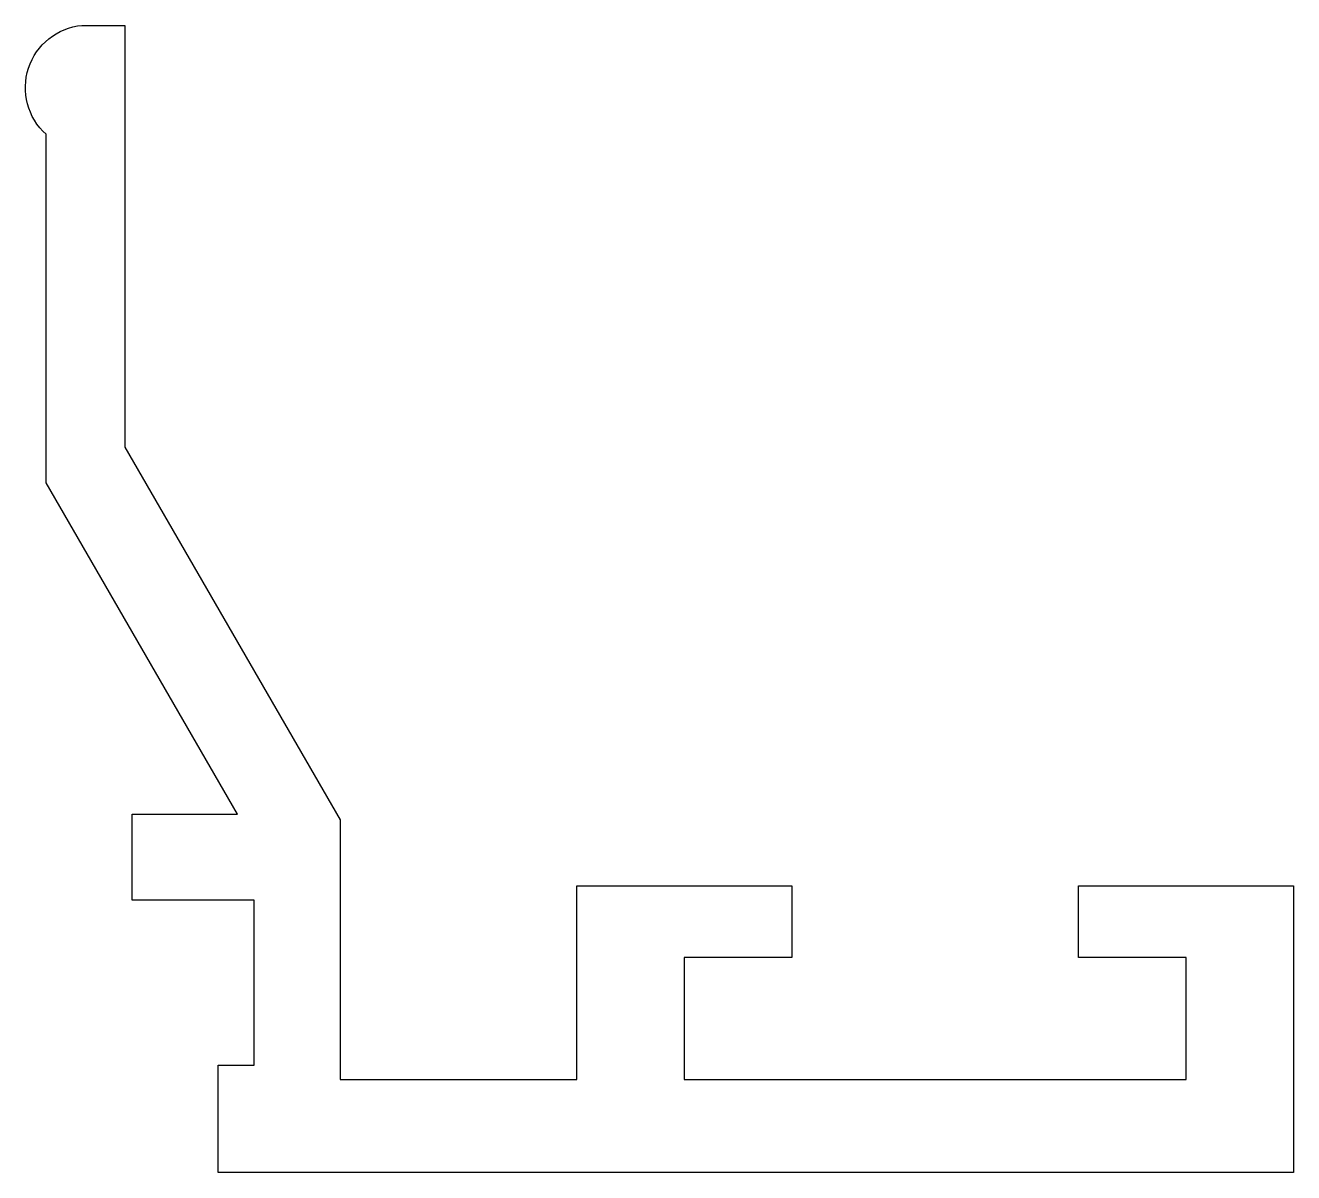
# Model space of a CAD drawing. Extents: x 143.8 to 161.5, y 209.4 to 225.4.
import ezdxf

# ---------------------------------------------------------------- set-up
doc = ezdxf.new("R2010")
doc.units = 0
doc.header["$LTSCALE"] = 15
doc.layers.add('ANA', color=220, linetype='CONTINUOUS')

msp = doc.modelspace()

# ---------------------------------------------------------------- linework, layer by layer
at = {"layer": 'ANA', "color": 0}
msp.add_lwpolyline([(148.177, 214.274), (148.177, 210.655), (151.477, 210.655), (151.477, 213.355), (154.477, 213.355), (154.477, 212.355), (152.977, 212.355), (152.977, 210.655), (159.977, 210.655), (159.977, 212.355), (158.477, 212.355), (158.477, 213.355), (161.477, 213.355), (161.477, 209.355), (146.477, 209.355), (146.477, 210.855), (146.977, 210.855), (146.977, 213.155), (145.277, 213.155), (145.277, 214.355), (146.745, 214.355), (144.077, 218.976), (144.077, 223.835, -0.652206), (144.577, 225.355), (145.177, 225.355), (145.177, 219.47)], format="xyb", close=True, dxfattribs=at)

doc.saveas('drawing.dxf')
